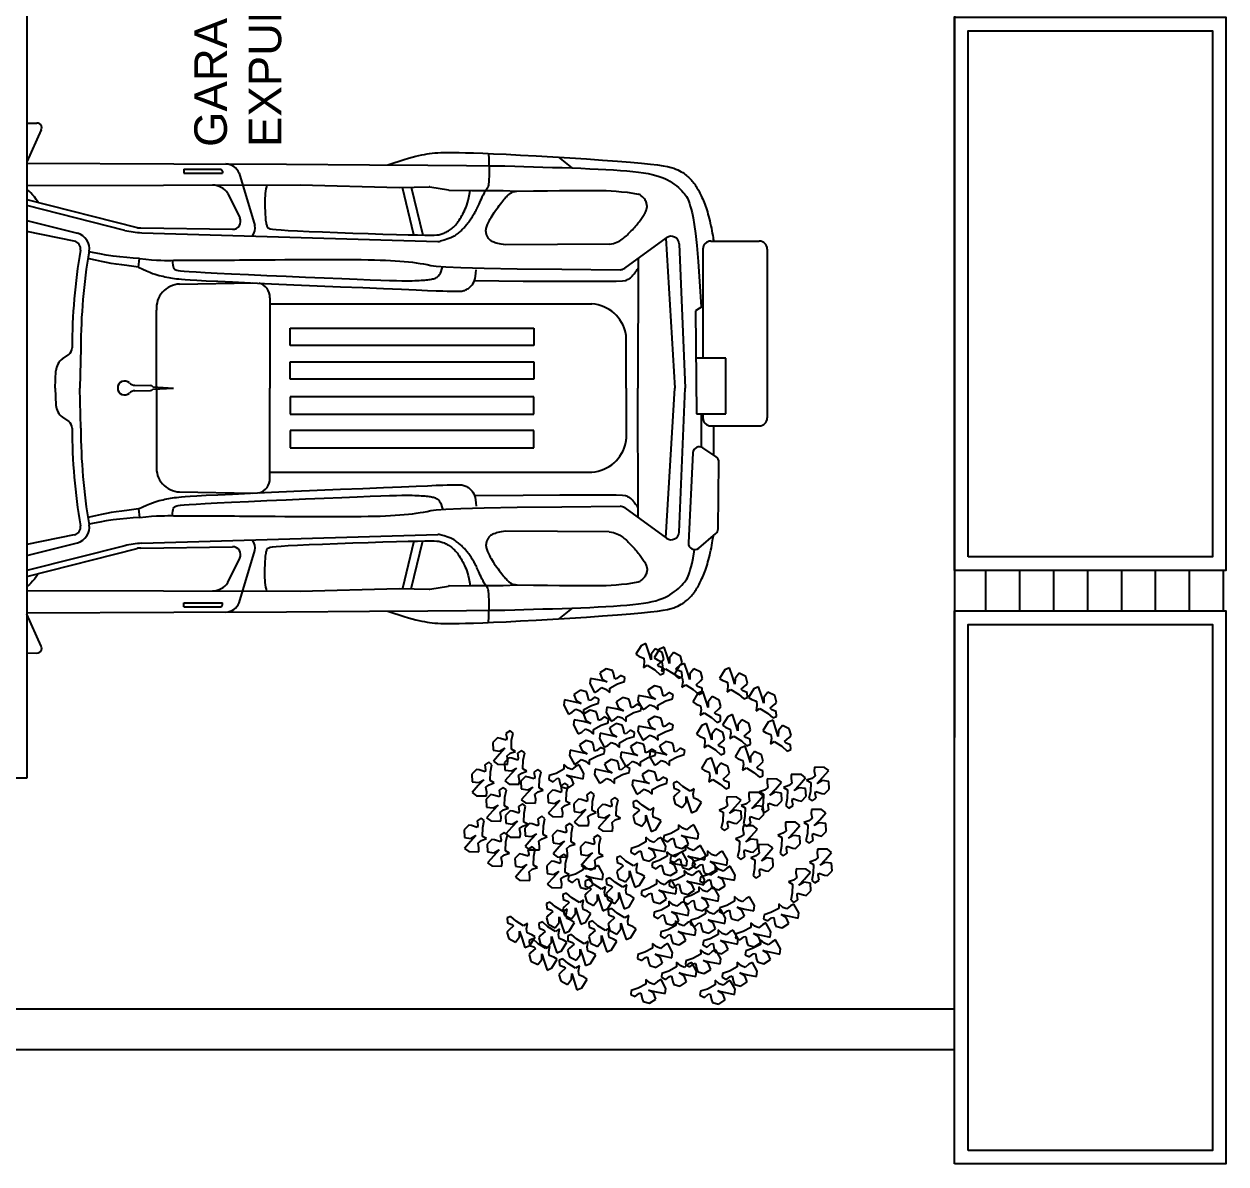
# Model space of a CAD drawing. Header units: inches. Extents: x -370 to 18, y -197 to 199.
# Drawn here: x 1.537 to 5.965, y 36.526 to 40.725 of the extents above; entities that cross this region are included whole.
import ezdxf

# ---------------------------------------------------------------- set-up
doc = ezdxf.new("R2010")
doc.units = ezdxf.units.IN
doc.header["$MEASUREMENT"] = 0
doc.linetypes.add('RAYITAS', pattern=[0.375, 0.25, -0.125])
doc.layers.add('artefactos', color=1, linetype='Continuous')
doc.layers.add('MUEBLES', color=7, linetype='Continuous')
doc.styles.get("Standard").update_dxf_attribs({"font": 'arial.ttf'})

# ---------------------------------------------------------------- blocks, each defined once
blk = doc.blocks.new('BRANCHS', base_point=(1.4853, 0.588))
for p, q in [((1.5146, 0.6522), (1.4864, 0.6366)), ((1.4864, 0.6366), (1.4921, 0.6254)), ((1.4921, 0.6254), (1.5019, 0.6135)), ((1.5313, 0.6501), (1.5146, 0.6522)), ((1.5199, 0.5964), (1.5255, 0.6211)), ((1.5255, 0.6211), (1.5313, 0.6501)), ((1.5487, 0.6203), (1.5292, 0.6122)), ((1.5622, 0.5996), (1.5487, 0.6203)), ((1.4971, 0.6014), (1.4858, 0.588)), ((1.4858, 0.588), (1.5005, 0.5883)), ((1.5019, 0.6135), (1.4971, 0.6014)), ((1.5005, 0.5883), (1.5139, 0.5633)), ((1.5292, 0.6122), (1.5199, 0.5964)), ((1.5482, 0.5759), (1.5568, 0.5791)), ((1.5568, 0.5791), (1.5622, 0.5996)), ((1.5139, 0.5633), (1.5211, 0.5412)), ((1.5211, 0.5412), (1.5336, 0.5396)), ((1.5291, 0.572), (1.5482, 0.5759)), ((1.5308, 0.5654), (1.5291, 0.572)), ((1.5407, 0.5536), (1.5308, 0.5654)), ((1.5336, 0.5396), (1.5407, 0.5536))]:
    blk.add_line(p, q)
blk = doc.blocks.new('A$C26DE234E')
at = {"xscale": 3, "yscale": 3, "zscale": 3}
for p, rotation in [((1.587, 3.314), 60.00000000000001), ((2.122, 3.24), 60.00000000000001), ((1.449, 3.092), 60.00000000000001), ((1.88, 3.102), 60.00000000000001), ((2.424, 3.037), 60.00000000000001), ((0.774, 2.92), 120), ((1.311, 2.825), 60.00000000000001), ((1.725, 2.917), 60.00000000000001), ((2.234, 2.926), 60.00000000000001), ((1.604, 2.732), 60.00000000000001), ((2.053, 2.769), 60.00000000000001), ((0.558, 2.708), 120), ((0.722, 2.615), 120), ((0.912, 2.541), 120), ((1.242, 2.52), 60.00000000000001), ((1.923, 2.51), 60.00000000000001), ((0.368, 2.421), 120), ((0.998, 2.384), 120), ((1.535, 2.464), 60.00000000000001), ((2.3, 2.573), 180), ((0.601, 2.338), 120), ((1.837, 2.261), 60.00000000000001), ((1.127, 2.172), 120), ((1.334, 2.388), 180), ((1.423, 2.196), 60.00000000000001), ((0.731, 2.135), 120), ((1.785, 2.03), 60.00000000000001), ((0.851, 1.95), 120), ((1.145, 1.968), 120), ((1.352, 1.867), 120), ((1.886, 1.71), 120), ((0.239, 1.787), 180), ((0.584, 1.723), 180), ((1.602, 1.787), 180), ((3.228, 1.812), 299.9999999999999), ((1.196, 1.686), 180), ((3.194, 1.637), 299.9999999999999), ((0.403, 1.492), 180), ((0.8, 1.501), 180), ((0.989, 1.566), 180), ((1.464, 1.584), 180), ((1.723, 1.473), 180), ((1.283, 1.418), 180), ((1.524, 1.408), 180), ((2.067, 1.322), 120), ((3.039, 1.443), 299.9999999999999), ((0.524, 1.261), 180), ((1.127, 1.279), 180), ((0.912, 1.214), 180), ((1.472, 1.196), 180), ((2.133, 1.184), 299.9999999999999), ((2.461, 1.23), 299.9999999999999), ((2.771, 1.267), 299.9999999999999), ((0.231, 1.122), 180), ((0.714, 1.094), 180), ((1.326, 1.122), 180), ((1.863, 1.086), 240), ((0.403, 0.91), 180), ((1.033, 0.937), 180), ((2.547, 0.981), 299.9999999999999), ((2.996, 1.009), 299.9999999999999), ((0.782, 0.78), 180), ((1.587, 0.929), 240), ((1.906, 0.873), 240), ((2.245, 0.861), 299.9999999999999), ((0.619, 0.688), 180), ((1.406, 0.781), 240), ((2.814, 0.731), 299.9999999999999), ((2.036, 0.698), 240), ((0.964, 0.512), 180), ((1.622, 0.522), 240), ((2.495, 0.593), 299.9999999999999), ((1.173, 0.42), 240), ((2.079, 0.467), 240), ((1.363, 0.217), 240), ((1.743, 0.273), 240), ((2.148, 0.245), 240)]:
    blk.add_blockref('BRANCHS', p, dxfattribs=dict(at, rotation=rotation))
for p in [(2.78, 2.382), (2.297, 2.326), (2.59, 2.289), (2.987, 2.132), (2.116, 2.086), (2.461, 2.04), (2.711, 1.975), (2.28, 1.837), (2.012, 1.726), (2.53, 1.67), (2.823, 1.67), (2.288, 1.559)]:
    blk.add_blockref('BRANCHS', p, dxfattribs=at)

msp = doc.modelspace()

# ---------------------------------------------------------------- hatches: boundary and pattern name
at = {"transparency": 33554610}
h = msp.add_hatch(dxfattribs=at)
h.set_pattern_fill('LINE', color=8, angle=90)
h.set_pattern_definition([(90, (20.70598, 12.57608), (-0.125, 8e-18), [])])
h.paths.add_polyline_path([(5.96522, 38.56396), (5.96522, 38.71279), (4.96522, 38.71279), (4.96522, 38.56396)])

# ---------------------------------------------------------------- linework, layer by layer
for p in [(4.96522, 44.14745), (4.96522, 37.94745)]:
    msp.add_line(p, (4.96522, 38.24745))
at = {"color": 1}
for p, q in [((1.54736, 40.36029), (1.58439, 40.36075)), ((1.60058, 40.33606), (1.54736, 40.2176)), ((3.55652, 40.19507), (3.5071, 40.23459)), ((2.12542, 40.19081), (2.26338, 40.19081)), ((2.12542, 40.19081), (2.12542, 40.17621)), ((2.12542, 40.17621), (2.26834, 40.17621)), ((2.26338, 40.19081), (2.26797, 40.18359)), ((2.26797, 40.18359), (2.26834, 40.17621)), ((1.54736, 40.13039), (2.55456, 40.13302)), ((2.55456, 40.13302), (2.91957, 40.12342)), ((2.91957, 40.12342), (3.02943, 40.12531)), ((2.9729, 39.94868), (2.93113, 40.12362)), ((2.96306, 40.12417), (3.00607, 39.94806)), ((3.03253, 40.12509), (3.10088, 40.11402)), ((1.54736, 40.07943), (1.95326, 39.97592)), ((2.28768, 40.10154), (2.33218, 40.01134)), ((3.10328, 40.1138), (3.18718, 40.1119)), ((3.18718, 40.1119), (3.30211, 40.1119)), ((3.22075, 40.08037), (3.21765, 40.07374)), ((3.22426, 40.08748), (3.22075, 40.08037)), ((3.22828, 40.09508), (3.22426, 40.08748)), ((3.23287, 40.10322), (3.22828, 40.09508)), ((3.23813, 40.1119), (3.23287, 40.10322)), ((3.30278, 40.11189), (3.35239, 40.10998)), ((3.35239, 40.10998), (3.41407, 40.11066)), ((3.41407, 40.11066), (3.46595, 40.11124)), ((3.46595, 40.11124), (3.50932, 40.11171)), ((3.50932, 40.11171), (3.54546, 40.11208)), ((3.54546, 40.11208), (3.57566, 40.11234)), ((3.57566, 40.11234), (3.6012, 40.11248)), ((3.6012, 40.11248), (3.62337, 40.1125)), ((3.62337, 40.1125), (3.64344, 40.11238)), ((3.64344, 40.11238), (3.66254, 40.11212)), ((3.66254, 40.11212), (3.6812, 40.11163)), ((3.6812, 40.11163), (3.69977, 40.11081)), ((3.69977, 40.11081), (3.7186, 40.10956)), ((3.7186, 40.10956), (3.73807, 40.10781)), ((3.73807, 40.10781), (3.75853, 40.10543)), ((3.75853, 40.10543), (3.78033, 40.10235)), ((3.78033, 40.10235), (3.79954, 40.09918)), ((3.80998, 40.09378), (3.80732, 40.09581)), ((3.81506, 40.08932), (3.80998, 40.09378)), ((3.81921, 40.08508), (3.81506, 40.08932)), ((3.82254, 40.08106), (3.81921, 40.08508)), ((3.82517, 40.07725), (3.82254, 40.08106)), ((3.8272, 40.07364), (3.82517, 40.07725)), ((1.90788, 39.9654), (1.54736, 40.05631)), ((3.19922, 40.0341), (3.19709, 40.03017)), ((3.20133, 40.03814), (3.19922, 40.0341)), ((3.20345, 40.04234), (3.20133, 40.03814)), ((3.20559, 40.04675), (3.20345, 40.04234)), ((3.20777, 40.05144), (3.20559, 40.04675)), ((3.21002, 40.05643), (3.20777, 40.05144)), ((3.21237, 40.0618), (3.21002, 40.05643)), ((3.21488, 40.06756), (3.21237, 40.0618)), ((3.21765, 40.07374), (3.21488, 40.06756)), ((3.82533, 40.02949), (3.82681, 40.03242)), ((3.82681, 40.03242), (3.8281, 40.03524)), ((3.82877, 40.07024), (3.8272, 40.07364)), ((3.8281, 40.03524), (3.82921, 40.03796)), ((3.82997, 40.06702), (3.82877, 40.07024)), ((3.82921, 40.03796), (3.83015, 40.0406)), ((3.8309, 40.064), (3.82997, 40.06702)), ((3.83015, 40.0406), (3.83093, 40.04318)), ((3.8316, 40.06113), (3.8309, 40.064)), ((3.83093, 40.04318), (3.83154, 40.04571)), ((3.83154, 40.04571), (3.832, 40.04821)), ((3.83208, 40.05839), (3.8316, 40.06113)), ((3.832, 40.04821), (3.8323, 40.0507)), ((3.83235, 40.05576), (3.83208, 40.05839)), ((3.8323, 40.0507), (3.83242, 40.0532)), ((3.83242, 40.0532), (3.83235, 40.05576)), ((1.54736, 40.00187), (1.73364, 39.95459)), ((3.17007, 39.9886), (3.16742, 39.98534)), ((3.17272, 39.99199), (3.17007, 39.9886)), ((3.17535, 39.99553), (3.17272, 39.99199)), ((3.17795, 39.99919), (3.17535, 39.99553)), ((3.18053, 40.00295), (3.17795, 39.99919)), ((3.18308, 40.00679), (3.18053, 40.00295)), ((3.18557, 40.01068), (3.18308, 40.00679)), ((3.18801, 40.0146), (3.18557, 40.01068)), ((3.19039, 40.01853), (3.18801, 40.0146)), ((3.19269, 40.02243), (3.19039, 40.01853)), ((3.19492, 40.02629), (3.19269, 40.02243)), ((3.19709, 40.03017), (3.19492, 40.02629)), ((3.79308, 39.98473), (3.79664, 39.98896)), ((3.79664, 39.98896), (3.80008, 39.99315)), ((3.80008, 39.99315), (3.80337, 39.99727)), ((3.80337, 39.99727), (3.80652, 40.00131)), ((3.80652, 40.00131), (3.80951, 40.00525)), ((3.80951, 40.00525), (3.81233, 40.0091)), ((3.81233, 40.0091), (3.81498, 40.01283)), ((3.81498, 40.01283), (3.81744, 40.01644)), ((3.81744, 40.01644), (3.81971, 40.01992)), ((3.81971, 40.01992), (3.82179, 40.02325)), ((3.82179, 40.02325), (3.82366, 40.02644)), ((3.82366, 40.02644), (3.82533, 40.02949)), ((1.72201, 39.92547), (1.54736, 39.96145)), ((1.96685, 39.97411), (2.30559, 39.96923)), ((1.97068, 39.95667), (3.06156, 39.92461)), ((3.12166, 39.9442), (3.1164, 39.94125)), ((3.12579, 39.94696), (3.12166, 39.9442)), ((3.12954, 39.94964), (3.12579, 39.94696)), ((3.13306, 39.95227), (3.12954, 39.94964)), ((3.13639, 39.95489), (3.13306, 39.95227)), ((3.13955, 39.95748), (3.13639, 39.95489)), ((3.14258, 39.96008), (3.13955, 39.95748)), ((3.1455, 39.96268), (3.14258, 39.96008)), ((3.14835, 39.96531), (3.1455, 39.96268)), ((3.15114, 39.96796), (3.14835, 39.96531)), ((3.1539, 39.97067), (3.15114, 39.96796)), ((3.15664, 39.97343), (3.1539, 39.97067)), ((3.15936, 39.97627), (3.15664, 39.97343)), ((3.16207, 39.97919), (3.15936, 39.97627)), ((3.16475, 39.98221), (3.16207, 39.97919)), ((3.16742, 39.98534), (3.16475, 39.98221)), ((3.75237, 39.94185), (3.7561, 39.9452)), ((3.7561, 39.9452), (3.75977, 39.94866)), ((3.75977, 39.94866), (3.76341, 39.95225)), ((3.76341, 39.95225), (3.76704, 39.95596)), ((3.76704, 39.95596), (3.77071, 39.9598)), ((3.77071, 39.9598), (3.77443, 39.96377)), ((3.77443, 39.96377), (3.77819, 39.96784)), ((3.77819, 39.96784), (3.78196, 39.97201)), ((3.78196, 39.97201), (3.78572, 39.97622)), ((3.78572, 39.97622), (3.78943, 39.98047)), ((3.78943, 39.98047), (3.79308, 39.98473)), ((3.08497, 39.92977), (3.07025, 39.92567)), ((3.09893, 39.93418), (3.08497, 39.92977)), ((3.10911, 39.93796), (3.09893, 39.93418)), ((3.1164, 39.94125), (3.10911, 39.93796)), ((3.69243, 39.91419), (3.31205, 39.91227)), ((3.69243, 39.91419), (3.70083, 39.91565)), ((3.70083, 39.91565), (3.70835, 39.91739)), ((3.70835, 39.91739), (3.71509, 39.9194)), ((3.71509, 39.9194), (3.72114, 39.92165)), ((3.72114, 39.92165), (3.7266, 39.92411)), ((3.7266, 39.92411), (3.73159, 39.92675)), ((3.73159, 39.92675), (3.73618, 39.92954)), ((3.73618, 39.92954), (3.74049, 39.93246)), ((3.74049, 39.93246), (3.7446, 39.93549)), ((3.7446, 39.93549), (3.74855, 39.93862)), ((3.74855, 39.93862), (3.75237, 39.94185)), ((3.75019, 39.82593), (3.90399, 39.93793)), ((3.90179, 39.93633), (3.93471, 39.38464)), ((3.95034, 39.91556), (3.97257, 39.38464)), ((4.06749, 39.9257), (4.24576, 39.9257)), ((1.9591, 39.8299), (1.96229, 39.86179)), ((1.96229, 39.86179), (1.9863, 39.85919)), ((1.9863, 39.85919), (2.00712, 39.85731)), ((2.00712, 39.85731), (2.02516, 39.85604)), ((2.02516, 39.85604), (2.04082, 39.85526)), ((2.04082, 39.85526), (2.05451, 39.85488)), ((2.05451, 39.85488), (2.06664, 39.85478)), ((2.06664, 39.85478), (2.07762, 39.85486)), ((2.07762, 39.85486), (2.08783, 39.85501)), ((2.08783, 39.85501), (2.09765, 39.85514)), ((2.09765, 39.85514), (2.10722, 39.85524)), ((2.10722, 39.85524), (2.11666, 39.85531)), ((2.11666, 39.85531), (2.12607, 39.85536)), ((2.12607, 39.85536), (2.13555, 39.85539)), ((2.13555, 39.85539), (2.14521, 39.85541)), ((2.14521, 39.85541), (2.15516, 39.85541)), ((2.15516, 39.85541), (2.1655, 39.85541)), ((2.1655, 39.85541), (2.17632, 39.85541)), ((2.17632, 39.85541), (2.18763, 39.85542)), ((2.18763, 39.85542), (2.19943, 39.85543)), ((2.19943, 39.85543), (2.21171, 39.85545)), ((2.21171, 39.85545), (2.22446, 39.85548)), ((2.22446, 39.85548), (2.23768, 39.85552)), ((2.23768, 39.85552), (2.25137, 39.85559)), ((2.25137, 39.85559), (2.2655, 39.85568)), ((2.2655, 39.85568), (2.28016, 39.85579)), ((2.28016, 39.85579), (2.29567, 39.85592)), ((2.29567, 39.85592), (2.31244, 39.85607)), ((2.31244, 39.85607), (2.33087, 39.85624)), ((2.33087, 39.85624), (2.35137, 39.85642)), ((2.35137, 39.85642), (2.37435, 39.85661)), ((2.37435, 39.85661), (2.4002, 39.85681)), ((2.4002, 39.85681), (2.42935, 39.85701)), ((2.42935, 39.85701), (2.46197, 39.8572)), ((2.46197, 39.8572), (2.49741, 39.85739)), ((2.49741, 39.85739), (2.5348, 39.85756)), ((2.5348, 39.85756), (2.57327, 39.8577)), ((2.57327, 39.8577), (2.61196, 39.85781)), ((2.61196, 39.85781), (2.64999, 39.85787)), ((2.64999, 39.85787), (2.68649, 39.85787)), ((2.68649, 39.85787), (2.72059, 39.8578)), ((2.72059, 39.8578), (2.75163, 39.85766)), ((2.75163, 39.85766), (2.77973, 39.85744)), ((2.77973, 39.85744), (2.80521, 39.85711)), ((2.80521, 39.85711), (2.82841, 39.85667)), ((2.82841, 39.85667), (2.84966, 39.85611)), ((2.84966, 39.85611), (2.86927, 39.85541)), ((2.86927, 39.85541), (2.88758, 39.85456)), ((2.88758, 39.85456), (2.90491, 39.85355)), ((2.90491, 39.85355), (2.92155, 39.85237)), ((3.7995, 39.86184), (3.79882, 39.38464)), ((4.0383, 39.89651), (4.0383, 39.49481)), ((4.27495, 39.89651), (4.27495, 39.2743)), ((2.92155, 39.85237), (2.93756, 39.85101)), ((2.93756, 39.85101), (2.95298, 39.84947)), ((2.95298, 39.84947), (2.96782, 39.84775)), ((2.96782, 39.84775), (2.98211, 39.84586)), ((2.98211, 39.84586), (2.99588, 39.84378)), ((2.99588, 39.84378), (3.00915, 39.84152)), ((3.00915, 39.84152), (3.02194, 39.83907)), ((3.02194, 39.83907), (3.03551, 39.83645)), ((3.03551, 39.83645), (3.05596, 39.83373)), ((3.05596, 39.83373), (3.09065, 39.831)), ((3.09065, 39.831), (3.14689, 39.82835)), ((3.14689, 39.82835), (3.23204, 39.82587)), ((3.23204, 39.82587), (3.35342, 39.82365)), ((3.35342, 39.82365), (3.51839, 39.82177)), ((3.51839, 39.82177), (3.73281, 39.82034)), ((2.11041, 39.76745), (2.37846, 39.77184)), ((2.44269, 39.7168), (2.44269, 39.38464)), ((2.44269, 39.69416), (3.62956, 39.69416)), ((4.0383, 39.68573), (4.01091, 39.66838)), ((2.02523, 39.38464), (2.02523, 39.67121)), ((4.01091, 39.66838), (4.01462, 39.29012)), ((2.51766, 39.60513), (3.41545, 39.60513)), ((2.51766, 39.54153), (2.51766, 39.60513)), ((3.41545, 39.60513), (3.41545, 39.54153)), ((3.7554, 39.38464), (3.7554, 39.57299)), ((1.67903, 39.49246), (1.70193, 39.5086)), ((1.74641, 39.53252), (1.74216, 39.38464)), ((3.41545, 39.54153), (2.51766, 39.54153)), ((2.51766, 39.48078), (3.41545, 39.48078)), ((2.51766, 39.41717), (2.51766, 39.48078)), ((3.41545, 39.48078), (3.41545, 39.41717)), ((4.12296, 39.49481), (4.01262, 39.49481)), ((4.12296, 39.29012), (4.12296, 39.49481)), ((1.65155, 39.38464), (1.65434, 39.44733)), ((3.41545, 39.41717), (2.51766, 39.41717)), ((1.65155, 39.38464), (1.65434, 39.32195)), ((1.74641, 39.23677), (1.74216, 39.38464)), ((1.94529, 39.39491), (2.00271, 39.39373)), ((1.94529, 39.37437), (2.00271, 39.37556)), ((2.01105, 39.38898), (2.08761, 39.38464)), ((2.01105, 39.3803), (2.08761, 39.38464)), ((2.02523, 39.38464), (2.02523, 39.09808)), ((2.44269, 39.05249), (2.44269, 39.38464)), ((3.7554, 39.38464), (3.7554, 39.1963)), ((3.7995, 38.90744), (3.79882, 39.38464)), ((3.90179, 38.83296), (3.93471, 39.38464)), ((3.95034, 38.85373), (3.97257, 39.38464)), ((3.41545, 39.35211), (2.51766, 39.35211)), ((2.51766, 39.35211), (2.51766, 39.28851)), ((3.41545, 39.28851), (3.41545, 39.35211)), ((2.51766, 39.28851), (3.41545, 39.28851)), ((4.01462, 39.29012), (4.12296, 39.29012)), ((4.0318, 39.29012), (4.0318, 39.16705)), ((4.0383, 39.29012), (4.0383, 39.2743)), ((1.67903, 39.27683), (1.70193, 39.26069)), ((4.06749, 39.24511), (4.24576, 39.24511)), ((4.07774, 39.24511), (4.07774, 39.13707)), ((3.41545, 39.22776), (2.51766, 39.22776)), ((2.51766, 39.22776), (2.51766, 39.16416)), ((3.41545, 39.16416), (3.41545, 39.22776)), ((2.51766, 39.16416), (3.41545, 39.16416)), ((4.00132, 39.14597), (3.98479, 38.81383)), ((4.08705, 39.13077), (4.03774, 39.16415)), ((4.09406, 38.86598), (4.09731, 39.11112)), ((2.44269, 39.07513), (3.62956, 39.07513)), ((2.11041, 39.00183), (2.37846, 38.99744)), ((1.9591, 38.93939), (1.96229, 38.90749)), ((2.98211, 38.92343), (2.99588, 38.92551)), ((2.99588, 38.92551), (3.00915, 38.92777)), ((3.00915, 38.92777), (3.02194, 38.93022)), ((3.02194, 38.93022), (3.03551, 38.93284)), ((3.03551, 38.93284), (3.05596, 38.93555)), ((3.05596, 38.93555), (3.09065, 38.93828)), ((3.09065, 38.93828), (3.14689, 38.94093)), ((3.14689, 38.94093), (3.23204, 38.94341)), ((3.23204, 38.94341), (3.35342, 38.94563)), ((3.35342, 38.94563), (3.51839, 38.94751)), ((3.51839, 38.94751), (3.73281, 38.94894)), ((3.75019, 38.94335), (3.90399, 38.83135)), ((1.96229, 38.90749), (1.9863, 38.91009)), ((1.9863, 38.91009), (2.00712, 38.91197)), ((2.00712, 38.91197), (2.02516, 38.91325)), ((2.02516, 38.91325), (2.04082, 38.91402)), ((2.04082, 38.91402), (2.05451, 38.9144)), ((2.05451, 38.9144), (2.06664, 38.9145)), ((2.06664, 38.9145), (2.07762, 38.91442)), ((2.07762, 38.91442), (2.08783, 38.91427)), ((2.08783, 38.91427), (2.09765, 38.91414)), ((2.09765, 38.91414), (2.10722, 38.91404)), ((2.10722, 38.91404), (2.11666, 38.91397)), ((2.11666, 38.91397), (2.12607, 38.91392)), ((2.12607, 38.91392), (2.13555, 38.91389)), ((2.13555, 38.91389), (2.14521, 38.91388)), ((2.14521, 38.91388), (2.15516, 38.91387)), ((2.15516, 38.91387), (2.1655, 38.91387)), ((2.1655, 38.91387), (2.17632, 38.91387)), ((2.17632, 38.91387), (2.18763, 38.91387)), ((2.18763, 38.91387), (2.19943, 38.91386)), ((2.19943, 38.91386), (2.21171, 38.91384)), ((2.21171, 38.91384), (2.22446, 38.91381)), ((2.22446, 38.91381), (2.23768, 38.91376)), ((2.23768, 38.91376), (2.25137, 38.91369)), ((2.25137, 38.91369), (2.2655, 38.91361)), ((2.2655, 38.91361), (2.28016, 38.91349)), ((2.28016, 38.91349), (2.29567, 38.91336)), ((2.29567, 38.91336), (2.31244, 38.91321)), ((2.31244, 38.91321), (2.33087, 38.91304)), ((2.33087, 38.91304), (2.35137, 38.91286)), ((2.35137, 38.91286), (2.37435, 38.91267)), ((2.37435, 38.91267), (2.4002, 38.91248)), ((2.4002, 38.91248), (2.42935, 38.91228)), ((2.42935, 38.91228), (2.46197, 38.91208)), ((2.46197, 38.91208), (2.49741, 38.91189)), ((2.49741, 38.91189), (2.5348, 38.91172)), ((2.5348, 38.91172), (2.57327, 38.91158)), ((2.57327, 38.91158), (2.61196, 38.91148)), ((2.61196, 38.91148), (2.64999, 38.91142)), ((2.64999, 38.91142), (2.68649, 38.91142)), ((2.68649, 38.91142), (2.72059, 38.91148)), ((2.72059, 38.91148), (2.75163, 38.91162)), ((2.75163, 38.91162), (2.77973, 38.91185)), ((2.77973, 38.91185), (2.80521, 38.91217)), ((2.80521, 38.91217), (2.82841, 38.91261)), ((2.82841, 38.91261), (2.84966, 38.91317)), ((2.84966, 38.91317), (2.86927, 38.91387)), ((2.86927, 38.91387), (2.88758, 38.91472)), ((2.88758, 38.91472), (2.90491, 38.91573)), ((2.90491, 38.91573), (2.92155, 38.91692)), ((2.92155, 38.91692), (2.93756, 38.91828)), ((2.93756, 38.91828), (2.95298, 38.91981)), ((2.95298, 38.91981), (2.96782, 38.92153)), ((2.96782, 38.92153), (2.98211, 38.92343)), ((1.72201, 38.84381), (1.54736, 38.80784)), ((1.97068, 38.81262), (3.06156, 38.84468)), ((3.08497, 38.83952), (3.07025, 38.84362)), ((3.09893, 38.8351), (3.08497, 38.83952)), ((3.10911, 38.83132), (3.09893, 38.8351)), ((3.69243, 38.85509), (3.31205, 38.85701)), ((3.69243, 38.85509), (3.70083, 38.85364)), ((3.70083, 38.85364), (3.70835, 38.85189)), ((3.70835, 38.85189), (3.71509, 38.84988)), ((3.71509, 38.84988), (3.72114, 38.84763)), ((3.72114, 38.84763), (3.7266, 38.84517)), ((3.7266, 38.84517), (3.73159, 38.84253)), ((3.73159, 38.84253), (3.73618, 38.83974)), ((3.73618, 38.83974), (3.74049, 38.83682)), ((3.74049, 38.83682), (3.7446, 38.83379)), ((4.0233, 38.79493), (4.0859, 38.84855)), ((1.54736, 38.76742), (1.73364, 38.8147)), ((1.90788, 38.80388), (1.54736, 38.71297)), ((1.54736, 38.68985), (1.95326, 38.79337)), ((1.96685, 38.79517), (2.30559, 38.80005)), ((2.9729, 38.8206), (2.93113, 38.64566)), ((2.96306, 38.64511), (3.00607, 38.82123)), ((3.1164, 38.82803), (3.10911, 38.83132)), ((3.12166, 38.82508), (3.1164, 38.82803)), ((3.12579, 38.82233), (3.12166, 38.82508)), ((3.12954, 38.81965), (3.12579, 38.82233)), ((3.13306, 38.81701), (3.12954, 38.81965)), ((3.13639, 38.8144), (3.13306, 38.81701)), ((3.13955, 38.8118), (3.13639, 38.8144)), ((3.14258, 38.80921), (3.13955, 38.8118)), ((3.1455, 38.8066), (3.14258, 38.80921)), ((3.14835, 38.80398), (3.1455, 38.8066)), ((3.15114, 38.80132), (3.14835, 38.80398)), ((3.1539, 38.79861), (3.15114, 38.80132)), ((3.15664, 38.79585), (3.1539, 38.79861)), ((3.15936, 38.79301), (3.15664, 38.79585)), ((3.16207, 38.79009), (3.15936, 38.79301)), ((3.7446, 38.83379), (3.74855, 38.83067)), ((3.74855, 38.83067), (3.75237, 38.82743)), ((3.75237, 38.82743), (3.7561, 38.82408)), ((3.7561, 38.82408), (3.75977, 38.82062)), ((3.75977, 38.82062), (3.76341, 38.81704)), ((3.76341, 38.81704), (3.76704, 38.81333)), ((3.76704, 38.81333), (3.77071, 38.80949)), ((3.77071, 38.80949), (3.77443, 38.80552)), ((3.77443, 38.80552), (3.77819, 38.80144)), ((3.77819, 38.80144), (3.78196, 38.79728)), ((3.78196, 38.79728), (3.78572, 38.79306)), ((3.78572, 38.79306), (3.78943, 38.78881)), ((2.28768, 38.66775), (2.33218, 38.75795)), ((3.16475, 38.78707), (3.16207, 38.79009)), ((3.16742, 38.78394), (3.16475, 38.78707)), ((3.17007, 38.78068), (3.16742, 38.78394)), ((3.17272, 38.77729), (3.17007, 38.78068)), ((3.17535, 38.77376), (3.17272, 38.77729)), ((3.17795, 38.77009), (3.17535, 38.77376)), ((3.18053, 38.76633), (3.17795, 38.77009)), ((3.18308, 38.76249), (3.18053, 38.76633)), ((3.18557, 38.7586), (3.18308, 38.76249)), ((3.18801, 38.75468), (3.18557, 38.7586)), ((3.19039, 38.75076), (3.18801, 38.75468)), ((3.19269, 38.74686), (3.19039, 38.75076)), ((3.19492, 38.74299), (3.19269, 38.74686)), ((3.78943, 38.78881), (3.79308, 38.78456)), ((3.79308, 38.78456), (3.79664, 38.78032)), ((3.79664, 38.78032), (3.80008, 38.77613)), ((3.80008, 38.77613), (3.80337, 38.77201)), ((3.80337, 38.77201), (3.80652, 38.76798)), ((3.80652, 38.76798), (3.80951, 38.76403)), ((3.80951, 38.76403), (3.81233, 38.76019)), ((3.81233, 38.76019), (3.81498, 38.75645)), ((3.81498, 38.75645), (3.81744, 38.75284)), ((3.81744, 38.75284), (3.81971, 38.74937)), ((3.81971, 38.74937), (3.82179, 38.74603)), ((3.19709, 38.73912), (3.19492, 38.74299)), ((3.19922, 38.73519), (3.19709, 38.73912)), ((3.20133, 38.73115), (3.19922, 38.73519)), ((3.20345, 38.72695), (3.20133, 38.73115)), ((3.20559, 38.72253), (3.20345, 38.72695)), ((3.20777, 38.71785), (3.20559, 38.72253)), ((3.21002, 38.71285), (3.20777, 38.71785)), ((3.21237, 38.70749), (3.21002, 38.71285)), ((3.21488, 38.70173), (3.21237, 38.70749)), ((3.82179, 38.74603), (3.82366, 38.74284)), ((3.82366, 38.74284), (3.82533, 38.73979)), ((3.82533, 38.73979), (3.82681, 38.73687)), ((3.82681, 38.73687), (3.8281, 38.73405)), ((3.8281, 38.73405), (3.82921, 38.73132)), ((3.82997, 38.70226), (3.82877, 38.69905)), ((3.82921, 38.73132), (3.83015, 38.72868)), ((3.8309, 38.70529), (3.82997, 38.70226)), ((3.83015, 38.72868), (3.83093, 38.7261)), ((3.8316, 38.70816), (3.8309, 38.70529)), ((3.83093, 38.7261), (3.83154, 38.72357)), ((3.83154, 38.72357), (3.832, 38.72108)), ((3.83208, 38.71089), (3.8316, 38.70816)), ((3.832, 38.72108), (3.8323, 38.71859)), ((3.83235, 38.71352), (3.83208, 38.71089)), ((3.8323, 38.71859), (3.83242, 38.71608)), ((3.83242, 38.71608), (3.83235, 38.71352)), ((3.21765, 38.69554), (3.21488, 38.70173)), ((3.22075, 38.68891), (3.21765, 38.69554)), ((3.22426, 38.68181), (3.22075, 38.68891)), ((3.22828, 38.6742), (3.22426, 38.68181)), ((3.23287, 38.66607), (3.22828, 38.6742)), ((3.23813, 38.65738), (3.23287, 38.66607)), ((3.30278, 38.65739), (3.35239, 38.6593)), ((3.35239, 38.6593), (3.41407, 38.65863)), ((3.41407, 38.65863), (3.46595, 38.65805)), ((3.46595, 38.65805), (3.50932, 38.65757)), ((3.6812, 38.65766), (3.69977, 38.65848)), ((3.69977, 38.65848), (3.7186, 38.65972)), ((3.7186, 38.65972), (3.73807, 38.66148)), ((3.73807, 38.66148), (3.75853, 38.66385)), ((3.75853, 38.66385), (3.78033, 38.66693)), ((3.78033, 38.66693), (3.79954, 38.6701)), ((3.80998, 38.6755), (3.80732, 38.67347)), ((3.81506, 38.67996), (3.80998, 38.6755)), ((3.81921, 38.6842), (3.81506, 38.67996)), ((3.82254, 38.68822), (3.81921, 38.6842)), ((3.82517, 38.69203), (3.82254, 38.68822)), ((3.8272, 38.69564), (3.82517, 38.69203)), ((3.82877, 38.69905), (3.8272, 38.69564)), ((1.54736, 38.63889), (2.55456, 38.63627)), ((2.55456, 38.63627), (2.91957, 38.64586)), ((2.91957, 38.64586), (3.02943, 38.64397)), ((3.03253, 38.64419), (3.10088, 38.65527)), ((3.10328, 38.65549), (3.18718, 38.65738)), ((3.18718, 38.65738), (3.30211, 38.65738)), ((3.50932, 38.65757), (3.54546, 38.6572)), ((3.54546, 38.6572), (3.57566, 38.65694)), ((3.57566, 38.65694), (3.6012, 38.6568)), ((3.6012, 38.6568), (3.62337, 38.65679)), ((3.62337, 38.65679), (3.64344, 38.6569)), ((3.64344, 38.6569), (3.66254, 38.65716)), ((3.66254, 38.65716), (3.6812, 38.65766)), ((2.12542, 38.59307), (2.26834, 38.59307)), ((2.12542, 38.57848), (2.12542, 38.59307)), ((2.12542, 38.57848), (2.26338, 38.57848)), ((2.26338, 38.57848), (2.26797, 38.5857)), ((2.26797, 38.5857), (2.26834, 38.59307)), ((3.55652, 38.57421), (3.5071, 38.53469)), ((1.60058, 38.43322), (1.54736, 38.55169)), ((1.54736, 38.40899), (1.58439, 38.40853)), ((-12.88478, 37.09745), (4.96522, 37.09745)), ((-13.03478, 36.94745), (4.96522, 36.94745))]:
    msp.add_line(p, q, dxfattribs=at)
at = {"color": 8, "linetype": 'RAYITAS', "ltscale": 0.4}
msp.add_line((1.54736, 37.94745), (-0.43478, 37.94745), dxfattribs=at)
at = {"color": 1}
for points in [[(2.87681, 40.20671), (2.89914, 40.2142), (2.91915, 40.22065), (2.93705, 40.22618), (2.95308, 40.23087), (2.96744, 40.23482), (2.98035, 40.23814), (2.99203, 40.24093), (3.00269, 40.24328), (3.01257, 40.24528), (3.02197, 40.24698), (3.03121, 40.24838), (3.04061, 40.24953), (3.05051, 40.25044), (3.06121, 40.25114), (3.07304, 40.25165), (3.08632, 40.25199), (3.10143, 40.25219), (3.11898, 40.2522), (3.13964, 40.25197), (3.16407, 40.25144), (3.19294, 40.25058), (3.22692, 40.24931), (3.26668, 40.2476), (3.31287, 40.24539), (3.36574, 40.24266), (3.42378, 40.23947), (3.48504, 40.23593), (3.54758, 40.23214), (3.60947, 40.22819), (3.66875, 40.22419), (3.72349, 40.22023), (3.77175, 40.21641), (3.81206, 40.21281), (3.8449, 40.2094), (3.87123, 40.20616), (3.89201, 40.20304), (3.90819, 40.19999), (3.92074, 40.19698), (3.9306, 40.19397), (3.93875, 40.19091), (3.94598, 40.18777), (3.95252, 40.18456), (3.95844, 40.18128), (3.96383, 40.17795), (3.96874, 40.17458), (3.97326, 40.17117), (3.97746, 40.16775), (3.98141, 40.16431), (3.98519, 40.16087), (3.9888, 40.1574), (3.99226, 40.1539), (3.9956, 40.15034), (3.99881, 40.14671), (4.00191, 40.14298), (4.00492, 40.13913), (4.00785, 40.13514), (4.01071, 40.13101), (4.01351, 40.12671), (4.01626, 40.12226), (4.01896, 40.11765), (4.02163, 40.11287), (4.02427, 40.10793), (4.0269, 40.10282), (4.02952, 40.09754), (4.03213, 40.09208), (4.03474, 40.08644), (4.03734, 40.08061), (4.03991, 40.07456), (4.04246, 40.06829), (4.04498, 40.06178), (4.04746, 40.05503), (4.04989, 40.04801), (4.05228, 40.04072), (4.05461, 40.03316), (4.05688, 40.02533), (4.0591, 40.01725), (4.06125, 40.00891), (4.06335, 40.00032), (4.06537, 39.99149), (4.06734, 39.98243), (4.06922, 39.97317), (4.07101, 39.96397), (4.07266, 39.95511), (4.07414, 39.94686), (4.07543, 39.93951), (4.07648, 39.93334), (4.07726, 39.92865), (4.07774, 39.9257)], [(1.54536, 40.21313), (2.08856, 40.21077), (2.50395, 40.2088), (2.80995, 40.20714), (3.02501, 40.20574), (3.16758, 40.20455), (3.25611, 40.2035), (3.30903, 40.20253), (3.34481, 40.20159), (3.37873, 40.20063), (3.41358, 40.19962), (3.44897, 40.19858), (3.48453, 40.19748), (3.51989, 40.19634), (3.55468, 40.19514), (3.58851, 40.19388), (3.62103, 40.19256), (3.65191, 40.19117), (3.68108, 40.18968), (3.70851, 40.18808), (3.73421, 40.18633), (3.75814, 40.18441), (3.78029, 40.1823), (3.80064, 40.17996), (3.81918, 40.17739), (3.83592, 40.17454), (3.85101, 40.17141), (3.86463, 40.16798), (3.87695, 40.16424), (3.88814, 40.16019), (3.8984, 40.15579), (3.9079, 40.15105), (3.91681, 40.14595), (3.92528, 40.1405), (3.93331, 40.13477), (3.94086, 40.12884), (3.94791, 40.12283), (3.95441, 40.11682), (3.96034, 40.1109), (3.96565, 40.10516), (3.97033, 40.09971), (3.97435, 40.09456), (3.97783, 40.08948), (3.9809, 40.08416), (3.9837, 40.0783), (3.98637, 40.0716), (3.98904, 40.06374), (3.99184, 40.05442), (3.99491, 40.04335), (3.99837, 40.02987), (4.0022, 40.01202), (4.00639, 39.98749), (4.01091, 39.95397), (4.01574, 39.90916), (4.02085, 39.85074), (4.02621, 39.77642), (4.0318, 39.68387)], [(3.24806, 40.2484), (3.24912, 40.22791), (3.24986, 40.2103), (3.25031, 40.19527), (3.25052, 40.18251), (3.25053, 40.17171), (3.25036, 40.16258), (3.25007, 40.15481), (3.24969, 40.14809), (3.24924, 40.14215), (3.24866, 40.13685), (3.24787, 40.13206), (3.2468, 40.12768), (3.24537, 40.12358), (3.2435, 40.11967), (3.24111, 40.11581), (3.23813, 40.1119)], [(2.43217, 40.1327), (2.42994, 40.12559), (2.42818, 40.11791), (2.42683, 40.10974), (2.42584, 40.10118), (2.42516, 40.09234), (2.42474, 40.08331), (2.42453, 40.07419), (2.42447, 40.06508), (2.42452, 40.05606), (2.42467, 40.04724), (2.4249, 40.03868), (2.42522, 40.03048), (2.42562, 40.02271), (2.42609, 40.01547), (2.42663, 40.00884), (2.42722, 40.00289), (2.42787, 39.99769), (2.42857, 39.99319), (2.42934, 39.98931), (2.43018, 39.98597), (2.4311, 39.98309), (2.4321, 39.9806), (2.43319, 39.97842), (2.43438, 39.97647), (2.43586, 39.97469), (2.43858, 39.97302), (2.44369, 39.97143), (2.4523, 39.96987), (2.46558, 39.96832), (2.48465, 39.96672), (2.51065, 39.96505), (2.54472, 39.96327), (2.58743, 39.96134), (2.63706, 39.95933), (2.69134, 39.9573), (2.74796, 39.95531), (2.80465, 39.95343), (2.85913, 39.95174), (2.90911, 39.95028), (2.9523, 39.94914), (2.98699, 39.94836), (3.01378, 39.94794), (3.0338, 39.94783), (3.04823, 39.94802), (3.05821, 39.94847), (3.06492, 39.94917), (3.0695, 39.95007), (3.07311, 39.95116), (3.07671, 39.95241), (3.08046, 39.95381), (3.08434, 39.95538), (3.0883, 39.95712), (3.09231, 39.95903), (3.09634, 39.96112), (3.10035, 39.96338), (3.10432, 39.96584), (3.1082, 39.96848), (3.112, 39.97132), (3.11573, 39.97439), (3.11939, 39.97769), (3.123, 39.98124), (3.12655, 39.98505), (3.13005, 39.98915), (3.13351, 39.99354), (3.13693, 39.99823), (3.14032, 40.0032), (3.14367, 40.00845), (3.14698, 40.01393), (3.15024, 40.01964), (3.15347, 40.02554), (3.15664, 40.03161), (3.15976, 40.03784), (3.16283, 40.04423), (3.16581, 40.05099), (3.16868, 40.05834), (3.17139, 40.06651), (3.17393, 40.07574), (3.17625, 40.08625), (3.17832, 40.09828), (3.18011, 40.11206)], [(1.58937, 40.06872), (1.58212, 40.07961), (1.57523, 40.08888), (1.5687, 40.09668), (1.56251, 40.1032), (1.55665, 40.10861), (1.55111, 40.11309), (1.54736, 40.11577)], [(3.31205, 39.91227), (3.30321, 39.91328), (3.29537, 39.91441), (3.28843, 39.91566), (3.28233, 39.91702), (3.27696, 39.91846), (3.27225, 39.91997), (3.26811, 39.92155), (3.26447, 39.92318), (3.26124, 39.92485), (3.25838, 39.92656), (3.25586, 39.92831), (3.25362, 39.93012), (3.25164, 39.93199), (3.24987, 39.93392), (3.24828, 39.93592), (3.24682, 39.938), (3.24547, 39.94015), (3.24423, 39.94238), (3.2431, 39.94469), (3.24209, 39.94706), (3.2412, 39.94951), (3.24045, 39.95201), (3.23983, 39.95458), (3.23936, 39.9572), (3.23905, 39.95989), (3.23891, 39.96266), (3.23896, 39.96555), (3.23923, 39.9686), (3.23974, 39.97184), (3.24051, 39.97529), (3.24155, 39.97901), (3.2429, 39.98301), (3.24457, 39.98732), (3.24656, 39.99195), (3.24887, 39.99687), (3.25151, 40.00206), (3.25447, 40.00752), (3.25775, 40.01323), (3.26136, 40.01918), (3.26528, 40.02534), (3.26952, 40.0317), (3.27399, 40.03817), (3.27861, 40.04465), (3.2833, 40.05105), (3.28796, 40.05727), (3.29252, 40.06322), (3.29688, 40.06879), (3.30096, 40.07389), (3.30469, 40.07846), (3.3081, 40.08251), (3.31122, 40.08609), (3.3141, 40.08927), (3.31678, 40.09208), (3.31929, 40.09458), (3.32169, 40.09681), (3.32401, 40.09884), (3.32631, 40.10069), (3.3287, 40.1024), (3.33132, 40.10396), (3.3343, 40.10539), (3.33777, 40.1067), (3.34185, 40.10789), (3.34668, 40.10899), (3.35239, 40.10998)], [(1.9591, 39.8299), (1.92465, 39.83433), (1.89776, 39.83788), (1.87622, 39.84091), (1.85785, 39.84379), (1.84047, 39.8469), (1.82188, 39.85059), (1.7999, 39.85524), (1.77234, 39.8612)], [(1.96229, 39.86179), (1.93967, 39.86288), (1.9154, 39.86486), (1.89022, 39.86756), (1.86486, 39.87081), (1.84006, 39.87445), (1.81657, 39.87833), (1.79513, 39.88226), (1.77647, 39.8861)], [(2.08353, 39.85495), (2.08424, 39.84542), (2.08513, 39.83789), (2.08625, 39.83211), (2.08763, 39.82778), (2.08932, 39.82463), (2.09136, 39.8224), (2.09379, 39.8208), (2.09665, 39.81957), (2.1002, 39.81845), (2.10552, 39.81737), (2.11393, 39.81625), (2.12674, 39.81503), (2.14524, 39.81366), (2.17074, 39.81207), (2.20456, 39.81021), (2.24799, 39.80801), (2.30169, 39.80543), (2.36371, 39.80257), (2.43145, 39.79953), (2.5023, 39.79641), (2.57366, 39.79333), (2.64293, 39.7904), (2.7075, 39.78773), (2.76478, 39.78542), (2.81279, 39.78355), (2.85202, 39.78211), (2.88363, 39.78106), (2.90874, 39.78033), (2.92849, 39.7799), (2.94402, 39.7797), (2.95645, 39.77969), (2.96693, 39.77984), (2.9764, 39.78008), (2.9851, 39.78042), (2.9931, 39.78083), (3.00044, 39.7813), (3.00718, 39.78182), (3.01338, 39.78238), (3.01909, 39.78296), (3.02438, 39.78356), (3.02928, 39.78416), (3.03385, 39.7848), (3.0381, 39.7855), (3.04208, 39.7863), (3.04582, 39.78723), (3.04934, 39.78832), (3.05269, 39.78961), (3.0559, 39.79113), (3.05899, 39.79294), (3.06199, 39.79524), (3.06495, 39.79825), (3.06788, 39.8022), (3.07082, 39.80731), (3.0738, 39.8138), (3.07684, 39.8219), (3.07997, 39.83184)], [(1.9591, 39.8299), (1.97474, 39.82228), (1.98834, 39.81605), (2.00017, 39.81103), (2.01052, 39.80703), (2.01964, 39.80387), (2.02783, 39.80137), (2.03535, 39.79934), (2.04248, 39.79761), (2.04947, 39.79602), (2.05639, 39.79453), (2.06329, 39.79315), (2.07023, 39.79185), (2.07725, 39.79063), (2.08439, 39.78948), (2.09172, 39.7884), (2.09927, 39.78738), (2.10735, 39.7864), (2.1173, 39.78539), (2.1307, 39.7843), (2.14914, 39.78306), (2.17421, 39.78159), (2.20751, 39.77983), (2.25062, 39.77771), (2.30514, 39.77515), (2.37183, 39.77214), (2.44824, 39.76875), (2.53111, 39.76514), (2.61716, 39.76143), (2.70312, 39.75776), (2.78573, 39.75426), (2.86171, 39.75107), (2.92779, 39.74831), (2.98151, 39.7461), (3.02366, 39.74438), (3.05583, 39.74311), (3.07959, 39.7422), (3.09655, 39.74159), (3.10829, 39.74121), (3.11641, 39.74099), (3.12248, 39.74087), (3.12785, 39.74079), (3.13282, 39.74076), (3.13744, 39.74081), (3.14177, 39.74097), (3.14584, 39.74127), (3.14971, 39.74173), (3.15344, 39.74239), (3.15706, 39.74326), (3.16063, 39.74439), (3.16415, 39.74578), (3.16763, 39.74745), (3.17107, 39.74942), (3.17449, 39.75172), (3.17788, 39.75434), (3.18124, 39.75732), (3.18459, 39.76067), (3.18791, 39.76444), (3.19111, 39.76881), (3.1941, 39.77402), (3.19677, 39.78029), (3.19903, 39.78783), (3.20077, 39.79686), (3.20188, 39.80763), (3.20228, 39.82033)], [(3.19677, 39.78029), (3.37596, 39.77879), (3.51156, 39.77795), (3.60979, 39.77769), (3.67683, 39.77792), (3.71889, 39.77856), (3.74217, 39.77955), (3.75286, 39.78079), (3.75717, 39.78221), (3.76026, 39.78375), (3.76318, 39.7854), (3.76596, 39.78714), (3.7686, 39.789), (3.77114, 39.79096), (3.77359, 39.79304), (3.77596, 39.79523), (3.77828, 39.79754), (3.78057, 39.79998), (3.78288, 39.8026), (3.78524, 39.80547), (3.7877, 39.80866), (3.7903, 39.81222), (3.7931, 39.81623), (3.79613, 39.82076), (3.79945, 39.82586)], [(1.9591, 38.93939), (1.97474, 38.947), (1.98834, 38.95323), (2.00017, 38.95826), (2.01052, 38.96226), (2.01964, 38.96542), (2.02783, 38.96792), (2.03535, 38.96994), (2.04248, 38.97167), (2.04947, 38.97326), (2.05639, 38.97475), (2.06329, 38.97614), (2.07023, 38.97744), (2.07725, 38.97866), (2.08439, 38.9798), (2.09172, 38.98088), (2.09927, 38.98191), (2.10735, 38.98289), (2.1173, 38.98389), (2.1307, 38.98498), (2.14914, 38.98622), (2.17421, 38.98769), (2.20751, 38.98946), (2.25062, 38.99158), (2.30514, 38.99413), (2.37183, 38.99715), (2.44824, 39.00053), (2.53111, 39.00414), (2.61716, 39.00785), (2.70312, 39.01152), (2.78573, 39.01502), (2.86171, 39.01822), (2.92779, 39.02097), (2.98151, 39.02319), (3.02366, 39.0249), (3.05583, 39.02618), (3.07959, 39.02709), (3.09655, 39.02769), (3.10829, 39.02807), (3.11641, 39.02829), (3.12248, 39.02841), (3.12785, 39.0285), (3.13282, 39.02853), (3.13744, 39.02847), (3.14177, 39.02831), (3.14584, 39.02802), (3.14971, 39.02755), (3.15344, 39.0269), (3.15706, 39.02602), (3.16063, 39.0249), (3.16415, 39.02351), (3.16763, 39.02183), (3.17107, 39.01986), (3.17449, 39.01757), (3.17788, 39.01494), (3.18124, 39.01196), (3.18459, 39.00861), (3.18791, 39.00485), (3.19111, 39.00047), (3.1941, 38.99526), (3.19677, 38.989), (3.19903, 38.98146), (3.20077, 38.97242), (3.20188, 38.96166), (3.20228, 38.94895)], [(2.08353, 38.91433), (2.08424, 38.92387), (2.08513, 38.93139), (2.08625, 38.93718), (2.08763, 38.94151), (2.08932, 38.94465), (2.09136, 38.94689), (2.09379, 38.94848), (2.09665, 38.94972), (2.1002, 38.95083), (2.10552, 38.95192), (2.11393, 38.95304), (2.12674, 38.95425), (2.14524, 38.95562), (2.17074, 38.95721), (2.20456, 38.95908), (2.24799, 38.96128), (2.30169, 38.96385), (2.36371, 38.96671), (2.43145, 38.96976), (2.5023, 38.97287), (2.57366, 38.97595), (2.64293, 38.97888), (2.7075, 38.98156), (2.76478, 38.98387), (2.81279, 38.98573), (2.85202, 38.98717), (2.88363, 38.98823), (2.90874, 38.98895), (2.92849, 38.98939), (2.94402, 38.98959), (2.95645, 38.98959), (2.96693, 38.98945), (2.9764, 38.9892), (2.9851, 38.98887), (2.9931, 38.98846), (3.00044, 38.98799), (3.00718, 38.98747), (3.01338, 38.98691), (3.01909, 38.98632), (3.02438, 38.98573), (3.02928, 38.98513), (3.03385, 38.98449), (3.0381, 38.98379), (3.04208, 38.98299), (3.04582, 38.98206), (3.04934, 38.98096), (3.05269, 38.97967), (3.0559, 38.97815), (3.05899, 38.97634), (3.06199, 38.97404), (3.06495, 38.97103), (3.06788, 38.96709), (3.07082, 38.96198), (3.0738, 38.95549), (3.07684, 38.94738), (3.07997, 38.93744)], [(3.19677, 38.989), (3.37596, 38.99049), (3.51156, 38.99133), (3.60979, 38.9916), (3.67683, 38.99137), (3.71889, 38.99072), (3.74217, 38.98974), (3.75286, 38.98849), (3.75717, 38.98707), (3.76026, 38.98553), (3.76318, 38.98389), (3.76596, 38.98214), (3.7686, 38.98029), (3.77114, 38.97832), (3.77359, 38.97624), (3.77596, 38.97405), (3.77828, 38.97174), (3.78057, 38.96931), (3.78288, 38.96668), (3.78524, 38.96381), (3.7877, 38.96063), (3.7903, 38.95706), (3.7931, 38.95305), (3.79613, 38.94853), (3.79945, 38.94343)], [(1.9591, 38.93939), (1.92465, 38.93496), (1.89776, 38.93141), (1.87622, 38.92838), (1.85785, 38.92549), (1.84047, 38.92238), (1.82188, 38.91869), (1.7999, 38.91405), (1.77234, 38.90808)], [(1.96229, 38.90749), (1.93967, 38.9064), (1.9154, 38.90442), (1.89022, 38.90173), (1.86486, 38.89848), (1.84006, 38.89483), (1.81657, 38.89096), (1.79513, 38.88702), (1.77647, 38.88318)], [(2.87681, 38.56258), (2.89914, 38.55509), (2.91915, 38.54863), (2.93705, 38.54311), (2.95308, 38.53842), (2.96744, 38.53446), (2.98035, 38.53114), (2.99203, 38.52835), (3.00269, 38.526), (3.01257, 38.524), (3.02197, 38.52231), (3.03121, 38.5209), (3.04061, 38.51975), (3.05051, 38.51885), (3.06121, 38.51815), (3.07304, 38.51764), (3.08632, 38.51729), (3.10143, 38.51709), (3.11898, 38.51708), (3.13964, 38.51732), (3.16407, 38.51784), (3.19294, 38.51871), (3.22692, 38.51997), (3.26668, 38.52168), (3.31287, 38.52389), (3.36574, 38.52663), (3.42378, 38.52982), (3.48504, 38.53335), (3.54758, 38.53715), (3.60947, 38.54109), (3.66875, 38.5451), (3.72349, 38.54906), (3.77175, 38.55288), (3.81206, 38.55648), (3.8449, 38.55988), (3.87123, 38.56312), (3.89201, 38.56625), (3.90819, 38.56929), (3.92074, 38.5723), (3.9306, 38.57532), (3.93875, 38.57838), (3.94598, 38.58151), (3.95252, 38.58472), (3.95844, 38.588), (3.96383, 38.59133), (3.96874, 38.5947), (3.97326, 38.59811), (3.97746, 38.60154), (3.98141, 38.60497), (3.98519, 38.60842), (3.9888, 38.61188), (3.99226, 38.61538), (3.9956, 38.61894), (3.99881, 38.62258), (4.00191, 38.62631), (4.00492, 38.63016), (4.00785, 38.63414), (4.01071, 38.63828), (4.01351, 38.64257), (4.01626, 38.64702), (4.01896, 38.65164), (4.02163, 38.65642), (4.02427, 38.66136), (4.0269, 38.66647), (4.02952, 38.67175), (4.03213, 38.6772), (4.03474, 38.68284), (4.03734, 38.68868), (4.03991, 38.69472), (4.04246, 38.70099), (4.04498, 38.7075), (4.04746, 38.71426), (4.04989, 38.72128), (4.05228, 38.72857), (4.05461, 38.73613), (4.05688, 38.74395), (4.0591, 38.75204), (4.06125, 38.76038), (4.06335, 38.76896), (4.06537, 38.77779), (4.06734, 38.78686), (4.06922, 38.79611), (4.071, 38.80528), (4.07264, 38.81405), (4.0741, 38.82213), (4.07533, 38.8292), (4.07632, 38.83495), (4.077, 38.83906), (4.07736, 38.84123)], [(3.31205, 38.85701), (3.30321, 38.856), (3.29537, 38.85487), (3.28843, 38.85362), (3.28233, 38.85227), (3.27696, 38.85083), (3.27225, 38.84931), (3.26811, 38.84773), (3.26447, 38.8461), (3.26124, 38.84443), (3.25838, 38.84273), (3.25586, 38.84097), (3.25362, 38.83916), (3.25164, 38.83729), (3.24987, 38.83536), (3.24828, 38.83336), (3.24682, 38.83129), (3.24547, 38.82913), (3.24423, 38.8269), (3.2431, 38.8246), (3.24209, 38.82222), (3.2412, 38.81978), (3.24045, 38.81727), (3.23983, 38.8147), (3.23936, 38.81208), (3.23905, 38.8094), (3.23891, 38.80662), (3.23896, 38.80373), (3.23923, 38.80068), (3.23974, 38.79745), (3.24051, 38.79399), (3.24155, 38.79028), (3.2429, 38.78628), (3.24457, 38.78196), (3.24656, 38.77734), (3.24887, 38.77242), (3.25151, 38.76722), (3.25447, 38.76176), (3.25775, 38.75605), (3.26136, 38.75011), (3.26528, 38.74394), (3.26952, 38.73758), (3.27399, 38.73111), (3.27861, 38.72463), (3.2833, 38.71823), (3.28796, 38.71201), (3.29252, 38.70607), (3.29688, 38.7005), (3.30096, 38.69539), (3.30469, 38.69083), (3.3081, 38.68678), (3.31122, 38.68319), (3.3141, 38.68002), (3.31678, 38.67721), (3.31929, 38.67471), (3.32169, 38.67247), (3.32401, 38.67045), (3.32631, 38.66859), (3.3287, 38.66689), (3.33132, 38.66532), (3.3343, 38.66389), (3.33777, 38.66259), (3.34185, 38.66139), (3.34668, 38.6603), (3.35239, 38.6593)], [(2.43217, 38.63658), (2.42994, 38.64369), (2.42818, 38.65138), (2.42683, 38.65955), (2.42584, 38.6681), (2.42516, 38.67694), (2.42474, 38.68597), (2.42453, 38.69509), (2.42447, 38.70421), (2.42452, 38.71322), (2.42467, 38.72205), (2.4249, 38.73061), (2.42522, 38.73881), (2.42562, 38.74657), (2.42609, 38.75381), (2.42663, 38.76045), (2.42722, 38.76639), (2.42787, 38.77159), (2.42857, 38.77609), (2.42934, 38.77998), (2.43018, 38.78332), (2.4311, 38.78619), (2.4321, 38.78868), (2.43319, 38.79086), (2.43438, 38.79281), (2.43586, 38.7946), (2.43858, 38.79627), (2.44369, 38.79786), (2.4523, 38.79941), (2.46558, 38.80097), (2.48465, 38.80256), (2.51065, 38.80423), (2.54472, 38.80602), (2.58743, 38.80794), (2.63706, 38.80995), (2.69134, 38.81199), (2.74796, 38.81397), (2.80465, 38.81585), (2.85913, 38.81755), (2.90911, 38.819), (2.9523, 38.82014), (2.98699, 38.82092), (3.01378, 38.82135), (3.0338, 38.82145), (3.04823, 38.82127), (3.05821, 38.82081), (3.06492, 38.82012), (3.0695, 38.81921), (3.07311, 38.81812), (3.07671, 38.81688), (3.08046, 38.81547), (3.08434, 38.8139), (3.0883, 38.81216), (3.09231, 38.81025), (3.09634, 38.80817), (3.10035, 38.8059), (3.10432, 38.80345), (3.1082, 38.80081), (3.112, 38.79796), (3.11573, 38.79489), (3.11939, 38.79159), (3.123, 38.78804), (3.12655, 38.78423), (3.13005, 38.78014), (3.13351, 38.77575), (3.13693, 38.77106), (3.14032, 38.76608), (3.14367, 38.76084), (3.14698, 38.75535), (3.15024, 38.74965), (3.15347, 38.74375), (3.15664, 38.73767), (3.15976, 38.73145), (3.16283, 38.72505), (3.16581, 38.71829), (3.16868, 38.71094), (3.17139, 38.70277), (3.17393, 38.69354), (3.17625, 38.68303), (3.17832, 38.671), (3.18011, 38.65722)], [(1.54536, 38.55616), (2.08856, 38.55851), (2.50395, 38.56049), (2.80995, 38.56214), (3.02501, 38.56354), (3.16758, 38.56473), (3.25611, 38.56578), (3.30903, 38.56675), (3.34481, 38.56769), (3.37873, 38.56866), (3.41358, 38.56966), (3.44897, 38.57071), (3.48453, 38.5718), (3.51989, 38.57294), (3.55468, 38.57414), (3.58851, 38.5754), (3.62103, 38.57672), (3.65191, 38.57812), (3.68108, 38.5796), (3.70851, 38.58121), (3.73421, 38.58296), (3.75814, 38.58487), (3.78029, 38.58699), (3.80064, 38.58932), (3.81918, 38.5919), (3.83592, 38.59475), (3.85101, 38.59788), (3.86463, 38.6013), (3.87695, 38.60504), (3.88814, 38.6091), (3.8984, 38.61349), (3.9079, 38.61823), (3.91681, 38.62333), (3.92528, 38.62879), (3.93331, 38.63452), (3.94086, 38.64044), (3.94791, 38.64645), (3.95441, 38.65247), (3.96034, 38.65839), (3.96565, 38.66412), (3.97033, 38.66958), (3.97435, 38.67472), (3.97783, 38.6798), (3.9809, 38.68512), (3.9837, 38.69098), (3.98637, 38.69769), (3.98904, 38.70555), (3.99184, 38.71486), (3.99491, 38.72594), (3.99837, 38.73941), (4.0022, 38.75726), (4.00639, 38.78179), (4.00741, 38.78933)], [(1.58937, 38.70056), (1.58212, 38.68967), (1.57523, 38.68041), (1.5687, 38.67261), (1.56251, 38.66608), (1.55665, 38.66067), (1.55111, 38.65619), (1.54736, 38.65352)], [(3.24806, 38.52088), (3.24912, 38.54137), (3.24986, 38.55899), (3.25031, 38.57402), (3.25052, 38.58678), (3.25053, 38.59757), (3.25036, 38.6067), (3.25007, 38.61447), (3.24969, 38.62119), (3.24924, 38.62713), (3.24866, 38.63244), (3.24787, 38.63723), (3.2468, 38.64161), (3.24537, 38.6457), (3.2435, 38.64962), (3.24111, 38.65347), (3.23813, 38.65738)]]:
    msp.add_lwpolyline(points, dxfattribs=at)
for centre, radius, start, end in [((1.58461, 40.34324), 0.01751, 335.80871, 90.71988), ((2.27901, 40.15577), 0.05412, 22.36152, 87.76993), ((2.23056, 40.06364), 0.06855, 33.56303, 88.93008), ((3.02973, 40.1078), 0.01751, 80.79645, 90.98695), ((3.10368, 40.13131), 0.01751, 260.79645, 268.70791), ((3.30211, 40.09439), 0.01751, 87.79924, 90), ((3.79668, 40.0819), 0.01751, 52.59204, 80.62017), ((2.30601, 39.99842), 0.02919, 269.17485, 26.26014), ((1.71928, 39.898), 0.05838, 350.17274, 75.75782), ((1.97926, 40.24845), 0.29191, 255.84716, 268.31671), ((1.96769, 40.03249), 0.05838, 255.69263, 269.17485), ((2.34352, 39.97223), 0.04477, 322.00419, 14.43266), ((3.92117, 39.91434), 0.02919, 2.39798, 126.06254), ((1.71612, 39.89688), 0.02919, 350.21683, 78.36081), ((3.06241, 39.95379), 0.02919, 268.31671, 285.56557), ((4.06749, 39.89651), 0.02919, 90, 180), ((4.24576, 39.89651), 0.02919, 0, 90), ((3.81759, 39.53453), 2.10328, 170.21683, 180.05573), ((3.81759, 39.53453), 2.07117, 170.17274, 180.05573), ((3.73301, 39.84953), 0.02919, 269.6171, 306.06254), ((2.11332, 39.67907), 0.08844, 91.8873, 185.09878), ((2.38986, 39.71941), 0.05289, 357.17295, 76.23856), ((3.62074, 39.55841), 0.13603, 10.81996, 86.28283), ((3.69702, 39.57299), 0.05838, 0, 10.81996), ((1.68511, 39.53246), 0.02919, 305.17787, 0.05573), ((1.71267, 39.44474), 0.05838, 125.17787, 177.45247), ((1.90773, 39.38464), 0.02569, 45.95875, 180), ((1.90773, 39.38464), 0.02569, 180, 314.04125), ((1.94589, 39.4241), 0.02919, 225.95875, 268.81861), ((1.94589, 39.34519), 0.02919, 91.18139, 134.04125), ((2.00306, 39.38464), 0.00909, 28.50839, 92.19297), ((2.00306, 39.38464), 0.00909, 267.80703, 331.49161), ((1.71267, 39.32455), 0.05838, 182.54753, 234.82213), ((1.68511, 39.23683), 0.02919, 359.94427, 54.82213), ((3.81759, 39.23475), 2.10328, 179.94427, 189.78317), ((3.81759, 39.23475), 2.07117, 179.94427, 189.82726), ((4.06749, 39.2743), 0.02919, 180, 270), ((4.24576, 39.2743), 0.02919, 270, 0), ((3.69702, 39.1963), 0.05838, 349.18004, 0), ((3.62074, 39.21087), 0.13603, 273.71717, 349.18004), ((4.02465, 39.14481), 0.02335, 55.90751, 177.14946), ((4.07396, 39.11143), 0.02335, 359.24054, 55.90751), ((2.11332, 39.09022), 0.08844, 174.90122, 268.1127), ((2.38986, 39.04988), 0.05289, 283.76144, 2.82705), ((3.73301, 38.91975), 0.02919, 53.93746, 90.3829), ((1.71928, 38.87128), 0.05838, 284.24218, 9.82726), ((1.71612, 38.8724), 0.02919, 281.63919, 9.78317), ((3.06241, 38.8155), 0.02919, 74.43443, 91.68329), ((3.92117, 38.85495), 0.02919, 233.93746, 357.60202), ((4.07071, 38.86629), 0.02335, 310.57791, 359.24054), ((1.97926, 38.52084), 0.29191, 91.68329, 104.15284), ((1.96769, 38.7368), 0.05838, 90.82515, 104.30737), ((2.30601, 38.77086), 0.02919, 333.73986, 90.82515), ((2.34352, 38.79705), 0.04477, 345.56734, 37.99581), ((4.00811, 38.81267), 0.02335, 177.14946, 310.57791), ((2.23056, 38.70564), 0.06855, 271.06992, 326.43697), ((3.79668, 38.68738), 0.01751, 279.37983, 307.40796), ((3.02973, 38.66148), 0.01751, 269.01305, 279.20355), ((3.10368, 38.63798), 0.01751, 91.29209, 99.20355), ((3.30211, 38.67489), 0.01751, 270, 272.20076), ((2.27901, 38.61351), 0.05412, 272.23007, 337.63848), ((1.58461, 38.42604), 0.01751, 269.28012, 24.19129)]:
    msp.add_arc(centre, radius, start, end, dxfattribs=at)
at = {"layer": 'MUEBLES', "color": 2, "linetype": 'ByBlock', "ltscale": 0.4}
msp.add_lwpolyline([(-5.74702, 45.94745), (0.31522, 45.94745), (0.31522, 44.34745), (1.54736, 44.34745), (1.54736, 37.94745)], dxfattribs=at)
at = {"layer": 'MUEBLES', "color": 8}
msp.add_lwpolyline([(1.54736, 43.09745), (1.54736, 43.09745), (4.96522, 43.09745), (4.96522, 38.09745)], dxfattribs=at)
at = {"layer": 'MUEBLES', "color": 8, "transparency": 33554610}
for points in [[(4.96522, 38.71279), (4.96522, 40.75029), (5.96522, 40.75029), (5.96522, 38.71279)], [(5.01522, 38.76279), (5.01522, 40.70029), (5.91522, 40.70029), (5.91522, 38.76279)], [(4.96522, 36.52646), (4.96522, 38.56396), (5.96522, 38.56396), (5.96522, 36.52646)], [(5.01522, 36.57646), (5.01522, 38.51396), (5.91522, 38.51396), (5.91522, 36.57646)]]:
    msp.add_lwpolyline(points, close=True, dxfattribs=at)
at = {"layer": 'MUEBLES', "color": 1}
for points in [[(2.32907, 40.17637), (2.38688, 39.98339)], [(2.32907, 38.59292), (2.38688, 38.78589)]]:
    msp.add_lwpolyline(points, dxfattribs=at)

# ---------------------------------------------------------------- block references
at = {"layer": 'artefactos', "xscale": 0.3839999999999861, "yscale": 0.3839999999999861, "zscale": 0.3839999999999861, "rotation": 90}
msp.add_blockref('A$C26DE234E', (4.51402, 37.11504), dxfattribs=at)

# ---------------------------------------------------------------- texts
at = {"insert": (2.16455, 40.27264), "char_height": 0.12, "attachment_point": 1, "rotation": 90}
msp.add_mtext('GARAGE\\PEXPUESTO', dxfattribs=at)

doc.saveas('drawing.dxf')
